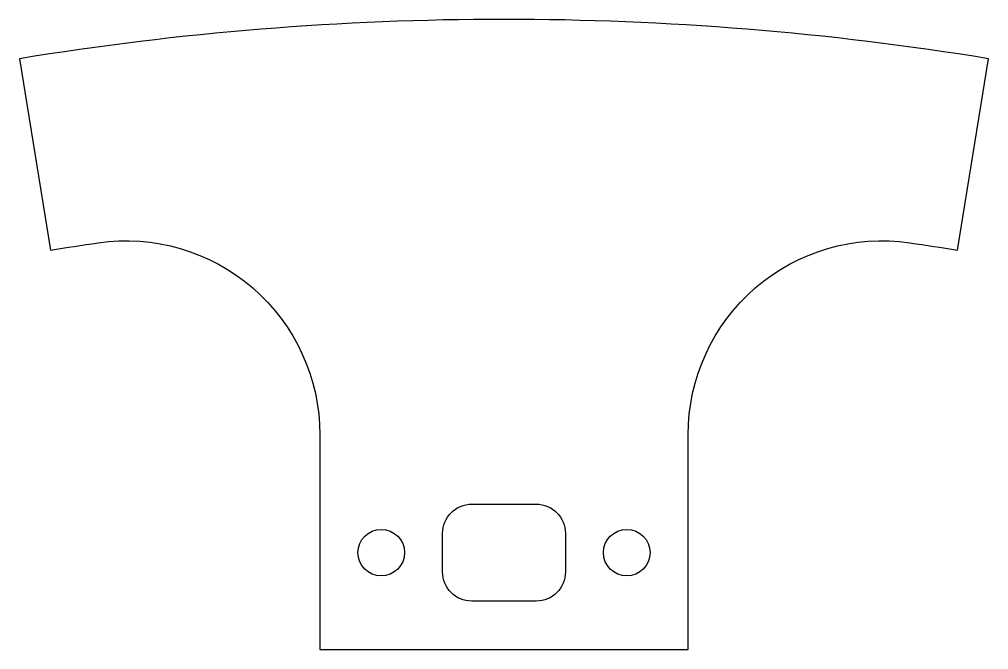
# Model space of a CAD drawing. Header units: millimetres. Extents: x -25 to 25, y 122.5 to 155.
import ezdxf

# ---------------------------------------------------------------- set-up
doc = ezdxf.new("R2010")
doc.units = ezdxf.units.MM

msp = doc.modelspace()

# ---------------------------------------------------------------- linework, layer by layer
for points in [[(9.5, 122.5), (9.5, 133.584, -0.457335), (20.944, 143.479, -0.004262), (23.387, 143.102), (25, 152.971, 0.081177), (-25, 152.971), (-23.387, 143.102, -0.004262), (-20.944, 143.479, -0.457335), (-9.5, 133.584), (-9.5, 122.5)], [(1.667, 125), (-1.667, 125, -0.414214), (-3.167, 126.5), (-3.167, 128.5, -0.414214), (-1.667, 130), (1.667, 130, -0.414214), (3.167, 128.5), (3.167, 126.5, -0.414214)]]:
    msp.add_lwpolyline(points, format="xyb", close=True)
for centre in [(-6.333, 127.5), (6.333, 127.5)]:
    msp.add_circle(centre, 1.2)

doc.saveas('drawing.dxf')
